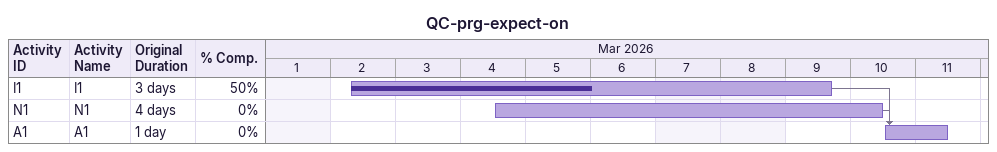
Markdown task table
QC-prg-expect-on

| ID | Task | Original duration | Start | Finish | Predecessors | % complete |
|---|---|---|---|---|---|---|
| I1 | I1 | 3d | 2026-03-02 | 2026-03-09 |  | 50 |
| N1 | N1 | 4d | 2026-03-04 | 2026-03-10 |  | 0 |
| A1 | A1 | 1d | 2026-03-10 | 2026-03-11 | I1, N1 | 0 |
